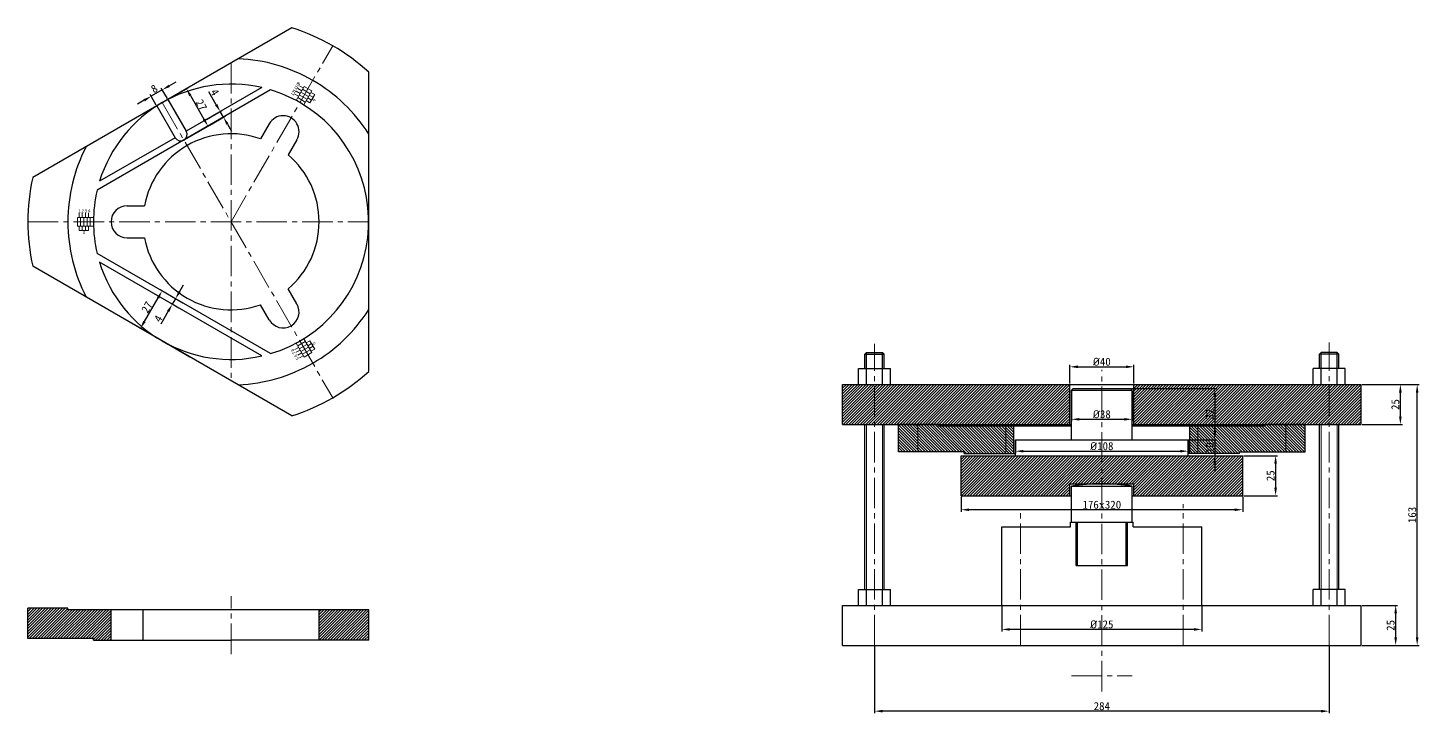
# Model space of a CAD drawing. Header units: inches. Extents: x -20 to 18950, y -1047 to 2551.
# Drawn here: x 14054 to 14923, y 29 to 457 of the extents above; entities that cross this region are included whole.
import ezdxf

# ---------------------------------------------------------------- set-up
doc = ezdxf.new("R2010")
doc.units = ezdxf.units.IN
doc.header["$MEASUREMENT"] = 0
doc.header["$PDSIZE"] = -5
doc.linetypes.add('CENTER2', pattern=[28.574999, 19.049999, -3.175, 3.175, -3.175])
doc.layers.get('0').update_dxf_attribs({"lineweight": 30})
doc.layers.get('Defpoints').update_dxf_attribs({"lineweight": 18})
for name, color, linetype, lineweight in [('10', 7, 'Continuous', 18), ('cen', 1, 'CENTER2', 20), ('dim', 5, 'Continuous', 20), ('hat', 3, 'Continuous', 20), ('text', 6, 'Continuous', 20)]:
    doc.layers.add(name, color=color, linetype=linetype, lineweight=lineweight)
doc.styles.add('1', font='')
doc.styles.get("Standard").update_dxf_attribs({"font": ''})
doc.styles.get('1').set_extended_font_data('宋体')
doc.styles.get('Standard').set_extended_font_data('宋体')
doc.dimstyles.new('ISO-25', dxfattribs={"dimtxt": 5, "dimasz": 5, "dimexe": 1.25, "dimexo": 0.625, "dimtad": 1, "dimdsep": 46, "dimtxsty": 'Standard', "dimcen": 2.5, "dimdle": 10, "dimadec": 0, "dimazin": 0, "dimtfac": 1, "dimtmove": 0, "dimatfit": 3, "dimfxl": 1, "dimtolj": 1, "dimarcsym": 0})
pattern_1 = [(45, (0, -23.0678), (-0.88388348, 0.88388348), [])]

# ---------------------------------------------------------------- blocks, each defined once
blk = doc.blocks.new('*D59')
at = {"layer": 'Defpoints', "color": 0, "transparency": 16777216}
for p in [(14886.98, 233.97), (14922.01, 233.97), (14886.98, 70.97)]:
    blk.add_point(p, dxfattribs=at)
at = {"layer": 'dim', "color": 0, "linetype": 'Continuous', "lineweight": -2, "transparency": 16777216}
for p, q in [((14887.61, 233.97), (14923.26, 233.97)), ((14922.01, 75.97), (14922.01, 228.97)), ((14887.61, 70.97), (14923.26, 70.97))]:
    blk.add_line(p, q, dxfattribs=at)
at = {"layer": 'dim', "color": 0, "transparency": 16777216}
for points in [[(14921.18, 228.97), (14922.84, 228.97), (14922.01, 233.97)], [(14921.18, 75.97), (14922.84, 75.97), (14922.01, 70.97)]]:
    blk.add_solid(points, dxfattribs=at)
at = {"layer": 'dim', "color": 0, "transparency": 16777216, "insert": (14918.89, 152.47), "char_height": 5, "attachment_point": 5, "rotation": 90}
blk.add_mtext('\\A1;163', dxfattribs=at)
blk = doc.blocks.new('*D60')
at = {"layer": 'Defpoints', "color": 0, "transparency": 16777216}
for p in [(14886.98, 233.97), (14911.5, 233.97), (14886.98, 208.97)]:
    blk.add_point(p, dxfattribs=at)
at = {"layer": 'dim', "color": 0, "linetype": 'Continuous', "lineweight": -2, "transparency": 16777216}
for p, q in [((14887.61, 233.97), (14912.75, 233.97)), ((14911.5, 213.97), (14911.5, 228.97)), ((14887.61, 208.97), (14912.75, 208.97))]:
    blk.add_line(p, q, dxfattribs=at)
at = {"layer": 'dim', "color": 0, "transparency": 16777216}
for points in [[(14910.67, 228.97), (14912.33, 228.97), (14911.5, 233.97)], [(14910.67, 213.97), (14912.33, 213.97), (14911.5, 208.97)]]:
    blk.add_solid(points, dxfattribs=at)
at = {"layer": 'dim', "color": 0, "transparency": 16777216, "insert": (14908.38, 221.47), "char_height": 5, "attachment_point": 5, "rotation": 90}
blk.add_mtext('\\A1;25', dxfattribs=at)
blk = doc.blocks.new('*D61')
at = {"layer": 'Defpoints', "color": 0, "transparency": 16777216}
for p in [(14886.98, 95.97), (14886.98, 70.97), (14908.57, 70.97)]:
    blk.add_point(p, dxfattribs=at)
at = {"layer": 'dim', "color": 0, "linetype": 'Continuous', "lineweight": -2, "transparency": 16777216}
for p, q in [((14887.61, 95.97), (14909.82, 95.97)), ((14908.57, 90.97), (14908.57, 75.97)), ((14887.61, 70.97), (14909.82, 70.97))]:
    blk.add_line(p, q, dxfattribs=at)
at = {"layer": 'dim', "color": 0, "transparency": 16777216}
for points in [[(14907.74, 90.97), (14909.4, 90.97), (14908.57, 95.97)], [(14907.74, 75.97), (14909.4, 75.97), (14908.57, 70.97)]]:
    blk.add_solid(points, dxfattribs=at)
at = {"layer": 'dim', "color": 0, "transparency": 16777216, "insert": (14905.44, 83.47), "char_height": 5, "attachment_point": 5, "rotation": 90}
blk.add_mtext('\\A1;25', dxfattribs=at)
blk = doc.blocks.new('*D62')
at = {"layer": 'Defpoints', "color": 0, "transparency": 16777216}
for p in [(14582.98, 70.97), (14866.98, 70.97), (14582.98, 29.86)]:
    blk.add_point(p, dxfattribs=at)
at = {"layer": 'dim', "color": 0, "linetype": 'Continuous', "lineweight": -2, "transparency": 16777216}
for p, q in [((14582.98, 70.34), (14582.98, 28.61)), ((14866.98, 70.34), (14866.98, 28.61)), ((14861.98, 29.86), (14587.98, 29.86))]:
    blk.add_line(p, q, dxfattribs=at)
at = {"layer": 'dim', "color": 0, "transparency": 16777216}
for points in [[(14587.98, 30.69), (14587.98, 29.03), (14582.98, 29.86)], [(14861.98, 30.69), (14861.98, 29.03), (14866.98, 29.86)]]:
    blk.add_solid(points, dxfattribs=at)
at = {"layer": 'dim', "color": 0, "transparency": 16777216, "insert": (14724.98, 32.99), "char_height": 5, "attachment_point": 5}
blk.add_mtext('\\A1;284', dxfattribs=at)
blk = doc.blocks.new('*D63')
at = {"layer": 'Defpoints', "color": 0, "transparency": 16777216}
for p in [(14636.98, 164.47), (14812.98, 164.47), (14636.98, 155.72)]:
    blk.add_point(p, dxfattribs=at)
at = {"layer": 'dim', "color": 0, "linetype": 'Continuous', "lineweight": -2, "transparency": 16777216}
for p, q in [((14636.98, 163.84), (14636.98, 154.47)), ((14812.98, 163.84), (14812.98, 154.47)), ((14807.98, 155.72), (14641.98, 155.72))]:
    blk.add_line(p, q, dxfattribs=at)
at = {"layer": 'dim', "color": 0, "transparency": 16777216}
for points in [[(14641.98, 156.55), (14641.98, 154.89), (14636.98, 155.72)], [(14807.98, 156.55), (14807.98, 154.89), (14812.98, 155.72)]]:
    blk.add_solid(points, dxfattribs=at)
at = {"layer": 'dim', "color": 0, "transparency": 16777216, "insert": (14724.98, 158.85), "char_height": 5, "attachment_point": 5}
blk.add_mtext('\\A1;176{\\fTimes New Roman|b0|i0|c0|p18;x}320', dxfattribs=at)
blk = doc.blocks.new('*D64')
at = {"layer": 'Defpoints', "color": 0, "transparency": 16777216}
for p in [(14812.98, 189.47), (14812.98, 164.47), (14833.55, 164.47)]:
    blk.add_point(p, dxfattribs=at)
at = {"layer": 'dim', "color": 0, "linetype": 'Continuous', "lineweight": -2, "transparency": 16777216}
for p, q in [((14813.61, 189.47), (14834.8, 189.47)), ((14833.55, 184.47), (14833.55, 169.47)), ((14813.61, 164.47), (14834.8, 164.47))]:
    blk.add_line(p, q, dxfattribs=at)
at = {"layer": 'dim', "color": 0, "transparency": 16777216}
for points in [[(14832.72, 184.47), (14834.38, 184.47), (14833.55, 189.47)], [(14832.72, 169.47), (14834.38, 169.47), (14833.55, 164.47)]]:
    blk.add_solid(points, dxfattribs=at)
at = {"layer": 'dim', "color": 0, "transparency": 16777216, "insert": (14830.43, 176.97), "char_height": 5, "attachment_point": 5, "rotation": 90}
blk.add_mtext('\\A1;25', dxfattribs=at)
blk = doc.blocks.new('*D65')
at = {"layer": 'Defpoints', "color": 0, "transparency": 16777216}
for p in [(14705.98, 230.47), (14743.98, 230.47), (14743.98, 212.24)]:
    blk.add_point(p, dxfattribs=at)
at = {"layer": 'dim', "color": 0, "linetype": 'Continuous', "lineweight": -2, "transparency": 16777216}
for p, q in [((14705.98, 229.84), (14705.98, 210.99)), ((14743.98, 229.84), (14743.98, 210.99)), ((14710.98, 212.24), (14738.98, 212.24))]:
    blk.add_line(p, q, dxfattribs=at)
at = {"layer": 'dim', "color": 0, "transparency": 16777216}
for points in [[(14710.98, 213.07), (14710.98, 211.41), (14705.98, 212.24)], [(14738.98, 213.07), (14738.98, 211.41), (14743.98, 212.24)]]:
    blk.add_solid(points, dxfattribs=at)
at = {"layer": 'dim', "color": 0, "transparency": 16777216, "insert": (14724.98, 215.36), "char_height": 5, "attachment_point": 5}
blk.add_mtext('\\A1;{\\fISOCPEUR|b0|i0|c0|p34;%%C}38', dxfattribs=at)
blk = doc.blocks.new('*D66')
at = {"layer": 'Defpoints', "color": 0, "transparency": 16777216}
for p in [(14744.98, 245.04), (14704.98, 233.97), (14744.98, 233.97)]:
    blk.add_point(p, dxfattribs=at)
at = {"layer": 'dim', "color": 0, "linetype": 'Continuous', "lineweight": -2, "transparency": 16777216}
for p, q in [((14704.98, 234.59), (14704.98, 246.29)), ((14709.98, 245.04), (14739.98, 245.04)), ((14744.98, 234.59), (14744.98, 246.29))]:
    blk.add_line(p, q, dxfattribs=at)
at = {"layer": 'dim', "color": 0, "transparency": 16777216}
for points in [[(14709.98, 245.87), (14709.98, 244.21), (14704.98, 245.04)], [(14739.98, 245.87), (14739.98, 244.21), (14744.98, 245.04)]]:
    blk.add_solid(points, dxfattribs=at)
at = {"layer": 'dim', "color": 0, "transparency": 16777216, "insert": (14724.98, 248.16), "char_height": 5, "attachment_point": 5}
blk.add_mtext('\\A1;{\\fISOCPEUR|b0|i0|c0|p34;%%C}40', dxfattribs=at)
blk = doc.blocks.new('*D67')
at = {"layer": 'Defpoints', "color": 0, "transparency": 16777216}
for p in [(14670.98, 199.47), (14778.98, 199.47), (14778.98, 192.31)]:
    blk.add_point(p, dxfattribs=at)
at = {"layer": 'dim', "color": 0, "linetype": 'Continuous', "lineweight": -2, "transparency": 16777216}
for p, q in [((14670.98, 198.84), (14670.98, 191.06)), ((14675.98, 192.31), (14773.98, 192.31)), ((14778.98, 198.84), (14778.98, 191.06))]:
    blk.add_line(p, q, dxfattribs=at)
at = {"layer": 'dim', "color": 0, "transparency": 16777216}
for points in [[(14675.98, 193.14), (14675.98, 191.48), (14670.98, 192.31)], [(14773.98, 193.14), (14773.98, 191.48), (14778.98, 192.31)]]:
    blk.add_solid(points, dxfattribs=at)
at = {"layer": 'dim', "color": 0, "transparency": 16777216, "insert": (14724.98, 195.44), "char_height": 5, "attachment_point": 5}
blk.add_mtext('\\A1;{\\fISOCPEUR|b0|i0|c0|p34;%%C}108', dxfattribs=at)
blk = doc.blocks.new('*D68')
at = {"layer": 'Defpoints', "color": 0, "transparency": 16777216}
for p in [(14778.98, 199.47), (14778.98, 189.47), (14795.52, 189.47)]:
    blk.add_point(p, dxfattribs=at)
at = {"layer": 'dim', "color": 0, "linetype": 'Continuous', "lineweight": -2, "transparency": 16777216}
for p, q in [((14795.52, 204.47), (14795.52, 209.47)), ((14779.61, 199.47), (14796.77, 199.47)), ((14795.52, 199.47), (14795.52, 189.47)), ((14779.61, 189.47), (14796.77, 189.47)), ((14795.52, 184.47), (14795.52, 179.47))]:
    blk.add_line(p, q, dxfattribs=at)
at = {"layer": 'dim', "color": 0, "transparency": 16777216}
for points in [[(14794.69, 204.47), (14796.36, 204.47), (14795.52, 199.47)], [(14794.69, 184.47), (14796.36, 184.47), (14795.52, 189.47)]]:
    blk.add_solid(points, dxfattribs=at)
at = {"layer": 'dim', "color": 0, "transparency": 16777216, "insert": (14792.4, 194.47), "char_height": 5, "attachment_point": 5, "rotation": 90}
blk.add_mtext('\\A1;10', dxfattribs=at)
blk = doc.blocks.new('*D69')
at = {"layer": 'Defpoints', "color": 0, "transparency": 16777216}
for p in [(14742.98, 231.47), (14743.98, 199.47), (14795.52, 199.47)]:
    blk.add_point(p, dxfattribs=at)
at = {"layer": 'dim', "color": 0, "linetype": 'Continuous', "lineweight": -2, "transparency": 16777216}
for p, q in [((14743.61, 231.47), (14796.77, 231.47)), ((14795.52, 226.47), (14795.52, 204.47)), ((14744.61, 199.47), (14796.77, 199.47))]:
    blk.add_line(p, q, dxfattribs=at)
at = {"layer": 'dim', "color": 0, "transparency": 16777216}
for points in [[(14794.69, 226.47), (14796.36, 226.47), (14795.52, 231.47)], [(14794.69, 204.47), (14796.36, 204.47), (14795.52, 199.47)]]:
    blk.add_solid(points, dxfattribs=at)
at = {"layer": 'dim', "color": 0, "transparency": 16777216, "insert": (14792.4, 215.47), "char_height": 5, "attachment_point": 5, "rotation": 90}
blk.add_mtext('\\A1;32', dxfattribs=at)
blk = doc.blocks.new('*D70')
at = {"layer": 'Defpoints', "color": 0, "transparency": 16777216}
for p in [(14662.48, 95.97), (14787.48, 95.97), (14662.48, 80.95)]:
    blk.add_point(p, dxfattribs=at)
at = {"layer": 'dim', "color": 0, "linetype": 'Continuous', "lineweight": -2, "transparency": 16777216}
for p, q in [((14662.48, 95.34), (14662.48, 79.7)), ((14787.48, 95.34), (14787.48, 79.7)), ((14782.48, 80.95), (14667.48, 80.95))]:
    blk.add_line(p, q, dxfattribs=at)
at = {"layer": 'dim', "color": 0, "transparency": 16777216}
for points in [[(14667.48, 81.78), (14667.48, 80.12), (14662.48, 80.95)], [(14782.48, 81.78), (14782.48, 80.12), (14787.48, 80.95)]]:
    blk.add_solid(points, dxfattribs=at)
at = {"layer": 'dim', "color": 0, "transparency": 16777216, "insert": (14724.98, 84.08), "char_height": 5, "attachment_point": 5}
blk.add_mtext('\\A1;{\\fISOCPEUR|b0|i0|c0|p34;%%C}125', dxfattribs=at)
blk = doc.blocks.new('*D71')
at = {"layer": 'Defpoints', "color": 0, "transparency": 16777216}
for p in [(14137.89, 410.12), (14166.44, 395.42), (14151.39, 386.73)]:
    blk.add_point(p, dxfattribs=at)
at = {"layer": 'dim', "color": 0, "linetype": 'Continuous', "lineweight": -2, "transparency": 16777216}
for p, q in [((14138.43, 410.43), (14154.02, 419.43)), ((14155.44, 414.47), (14163.94, 399.75)), ((14151.93, 387.05), (14167.52, 396.04))]:
    blk.add_line(p, q, dxfattribs=at)
at = {"layer": 'dim', "color": 0, "transparency": 16777216}
for points in [[(14156.16, 414.89), (14154.72, 414.06), (14152.94, 418.8)], [(14164.66, 400.17), (14163.22, 399.33), (14166.44, 395.42)]]:
    blk.add_solid(points, dxfattribs=at)
at = {"layer": 'dim', "color": 0, "transparency": 16777216, "insert": (14162.39, 408.67), "char_height": 5, "attachment_point": 5, "rotation": 300}
blk.add_mtext('\\A1;27', dxfattribs=at)
blk = doc.blocks.new('*D72')
at = {"layer": 'Defpoints', "color": 0, "transparency": 16777216}
for p in [(14176.11, 401.01), (14165.01, 399.22), (14167.01, 395.75)]:
    blk.add_point(p, dxfattribs=at)
at = {"layer": 'dim', "color": 0, "linetype": 'Continuous', "lineweight": -2, "transparency": 16777216}
for p, q in [((14171.61, 408.8), (14166.95, 416.87)), ((14165.56, 399.53), (14175.2, 405.1)), ((14167.56, 396.07), (14177.2, 401.63)), ((14176.11, 401.01), (14174.11, 404.47)), ((14178.61, 396.68), (14181.11, 392.35))]:
    blk.add_line(p, q, dxfattribs=at)
at = {"layer": 'dim', "color": 0, "transparency": 16777216}
for points in [[(14172.33, 409.22), (14170.89, 408.38), (14174.11, 404.47)], [(14179.33, 397.09), (14177.89, 396.26), (14176.11, 401.01)]]:
    blk.add_solid(points, dxfattribs=at)
at = {"layer": 'dim', "color": 0, "transparency": 16777216, "insert": (14170.74, 416.56), "char_height": 5, "attachment_point": 5, "rotation": 300}
blk.add_mtext('\\A1;4', dxfattribs=at)
blk = doc.blocks.new('*D73')
at = {"layer": 'Defpoints', "color": 0, "transparency": 16777216}
for p in [(14137.76, 292.42), (14151.39, 284.54), (14137.89, 261.16)]:
    blk.add_point(p, dxfattribs=at)
at = {"layer": 'dim', "color": 0, "linetype": 'Continuous', "lineweight": -2, "transparency": 16777216}
for p, q in [((14126.76, 273.36), (14135.26, 288.09)), ((14150.85, 284.86), (14136.68, 293.04)), ((14137.35, 261.47), (14123.18, 269.66))]:
    blk.add_line(p, q, dxfattribs=at)
at = {"layer": 'dim', "color": 0, "transparency": 16777216}
for points in [[(14134.54, 288.5), (14135.98, 287.67), (14137.76, 292.42)], [(14126.04, 273.78), (14127.48, 272.95), (14124.26, 269.03)]]:
    blk.add_solid(points, dxfattribs=at)
at = {"layer": 'dim', "color": 0, "transparency": 16777216, "insert": (14128.3, 282.29), "char_height": 5, "attachment_point": 5, "rotation": 60}
blk.add_mtext('\\A1;27', dxfattribs=at)
blk = doc.blocks.new('*D74')
at = {"layer": 'Defpoints', "color": 0, "transparency": 16777216}
for p in [(14144.15, 284.11), (14148.85, 281.39), (14150.85, 284.86)]:
    blk.add_point(p, dxfattribs=at)
at = {"layer": 'dim', "color": 0, "linetype": 'Continuous', "lineweight": -2, "transparency": 16777216}
for p, q in [((14148.65, 291.9), (14151.15, 296.23)), ((14146.15, 287.57), (14144.15, 284.11)), ((14150.31, 285.17), (14145.07, 288.2)), ((14141.65, 279.78), (14136.99, 271.7)), ((14148.31, 281.7), (14143.07, 284.73))]:
    blk.add_line(p, q, dxfattribs=at)
at = {"layer": 'dim', "color": 0, "transparency": 16777216}
for points in [[(14147.93, 292.32), (14149.37, 291.48), (14146.15, 287.57)], [(14140.93, 280.19), (14142.37, 279.36), (14144.15, 284.11)]]:
    blk.add_solid(points, dxfattribs=at)
at = {"layer": 'dim', "color": 0, "transparency": 16777216, "insert": (14135.36, 275.14), "char_height": 5, "attachment_point": 5, "rotation": 60}
blk.add_mtext('\\A1;4', dxfattribs=at)
blk = doc.blocks.new('*D75')
at = {"layer": 'Defpoints', "color": 0, "transparency": 16777216}
for p in [(14130.98, 414.09), (14141.4, 412.04), (14134.48, 408.04)]:
    blk.add_point(p, dxfattribs=at)
at = {"layer": 'dim', "color": 0, "linetype": 'Continuous', "lineweight": -2, "transparency": 16777216}
for p, q in [((14137.91, 418.09), (14130.98, 414.09)), ((14141.09, 412.58), (14137.29, 419.17)), ((14142.24, 420.59), (14146.57, 423.09)), ((14126.65, 411.59), (14122.32, 409.09)), ((14134.16, 408.58), (14130.36, 415.17))]:
    blk.add_line(p, q, dxfattribs=at)
at = {"layer": 'dim', "color": 0, "transparency": 16777216}
for points in [[(14141.83, 421.31), (14142.66, 419.86), (14137.91, 418.09)], [(14126.24, 412.31), (14127.07, 410.86), (14130.98, 414.09)]]:
    blk.add_solid(points, dxfattribs=at)
at = {"layer": 'dim', "color": 0, "transparency": 16777216, "insert": (14132.88, 418.79), "char_height": 5, "attachment_point": 5, "rotation": 30}
blk.add_mtext('\\A1;8', dxfattribs=at)

msp = doc.modelspace()

# ---------------------------------------------------------------- hatches: boundary and pattern name
at = {"lineweight": -2}
h = msp.add_hatch(dxfattribs=at)
h.set_pattern_fill('ANSI31', color=3, scale=10)
h.set_pattern_definition(pattern_1)
h.paths.add_polyline_path([(14744.983, 233.966), (14744.983, 208.966), (14866.983, 208.966), (14866.983, 233.966)])
h.paths.add_polyline_path([(14866.983, 208.966), (14886.983, 208.966), (14886.983, 233.966), (14866.983, 233.966)])
h.paths.add_polyline_path([(14582.983, 233.966), (14582.983, 208.966), (14704.983, 208.966), (14704.983, 233.966)])
h.paths.add_polyline_path([(14582.983, 233.966), (14562.983, 233.966), (14562.983, 208.966), (14582.983, 208.966)])
h = msp.add_hatch(dxfattribs=at)
h.set_pattern_fill('ANSI31', color=3, scale=10, angle=90)
h.set_pattern_definition([(135, (0, -23.0678), (-0.88388348, -0.88388348), [])])
h.paths.add_polyline_path([(14664.983, 207.966), (14622.983, 207.966), (14622.983, 208.966), (14609.983, 208.966), (14609.983, 191.966), (14638.983, 191.966), (14638.983, 190.966), (14664.983, 190.966)])
h.paths.add_polyline_path([(14609.983, 208.966), (14597.983, 208.966), (14597.983, 191.966), (14609.983, 191.966)])
h.paths.add_polyline_path([(14669.983, 207.966), (14664.983, 207.966), (14664.983, 190.966), (14669.983, 190.966)])
h.paths.add_polyline_path([(14784.983, 207.966), (14779.983, 207.966), (14779.983, 190.966), (14784.983, 190.966)])
h.paths.add_polyline_path([(14839.983, 208.966), (14826.983, 208.966), (14826.983, 207.966), (14784.983, 207.966), (14784.983, 190.966), (14810.983, 190.966), (14810.983, 191.966), (14839.983, 191.966)])
h.paths.add_polyline_path([(14851.983, 208.966), (14839.983, 208.966), (14839.983, 191.966), (14851.983, 191.966)])
h = msp.add_hatch(dxfattribs=at)
h.set_pattern_fill('ANSI31', color=3, scale=10)
h.set_pattern_definition(pattern_1)
h.paths.add_polyline_path([(14636.983, 189.466), (14636.983, 164.466), (14704.983, 164.466), (14704.983, 171.966), (14724.983, 171.966), (14724.983, 189.466)])
h.paths.add_polyline_path([(14724.983, 189.466), (14724.983, 171.966), (14744.983, 171.966), (14744.983, 164.466), (14812.983, 164.466), (14812.983, 189.466)])
at = {"layer": 'hat'}
h = msp.add_hatch(dxfattribs=at)
h.set_pattern_fill('ANSI31', color=256, scale=10)
h.paths.add_polyline_path([(14105.893, 93.245), (14078.893, 93.245), (14078.893, 94.245), (14053.893, 94.245), (14053.893, 75.245), (14094.893, 75.245), (14094.893, 74.245), (14105.893, 74.245)])
h.paths.add_polyline_path([(14266.893, 93.245), (14235.893, 93.245), (14235.893, 74.245), (14266.893, 74.245)])

# ---------------------------------------------------------------- linework, layer by layer
for p, q in [((14218.824, 456.842), (14056.963, 363.392)), ((14266.893, 242.188), (14266.893, 429.089)), ((14205.581, 418.019), (14097.206, 355.449)), ((14200.091, 419.469), (14152.857, 392.198)), ((14141.357, 412.117), (14152.857, 392.198)), ((14134.429, 408.117), (14145.929, 388.198)), ((14204.733, 396.93), (14199.275, 387.476)), ((14145.929, 388.198), (14098.696, 360.928)), ((14222.054, 386.93), (14216.595, 377.476)), ((14115.893, 345.639), (14126.81, 345.639)), ((14115.893, 325.639), (14126.81, 325.639)), ((14205.581, 253.258), (14097.206, 315.828)), ((14218.824, 214.435), (14056.963, 307.886)), ((14200.091, 251.809), (14098.696, 310.349)), ((14222.054, 284.347), (14216.595, 293.801)), ((14204.733, 274.347), (14199.275, 283.801)), ((14155.214, 251.16), (14120.573, 271.16)), ((14576.983, 252.966), (14577.983, 253.966)), ((14576.983, 243.966), (14576.983, 252.966)), ((14576.983, 252.966), (14588.983, 252.966)), ((14577.983, 243.966), (14577.983, 253.966)), ((14577.983, 253.966), (14587.983, 253.966)), ((14587.983, 243.966), (14587.983, 253.966)), ((14588.983, 252.966), (14587.983, 253.966)), ((14588.983, 243.966), (14588.983, 252.966)), ((14860.983, 252.966), (14861.983, 253.966)), ((14860.983, 243.966), (14860.983, 252.966)), ((14872.983, 252.966), (14860.983, 252.966)), ((14871.983, 253.966), (14861.983, 253.966)), ((14861.983, 243.966), (14861.983, 253.966)), ((14872.983, 252.966), (14871.983, 253.966)), ((14871.983, 243.966), (14871.983, 253.966)), ((14872.983, 243.966), (14872.983, 252.966)), ((14572.983, 243.966), (14592.983, 243.966)), ((14572.983, 233.966), (14572.983, 243.966)), ((14577.983, 233.966), (14577.983, 243.966)), ((14587.983, 233.966), (14587.983, 243.966)), ((14592.983, 233.966), (14592.983, 243.966)), ((14876.983, 243.966), (14856.983, 243.966)), ((14856.983, 233.966), (14856.983, 243.966)), ((14861.983, 233.966), (14861.983, 243.966)), ((14871.983, 233.966), (14871.983, 243.966)), ((14876.983, 233.966), (14876.983, 243.966)), ((14562.983, 233.966), (14886.983, 233.966)), ((14562.983, 208.966), (14562.983, 233.966)), ((14704.983, 208.966), (14704.983, 233.966)), ((14705.983, 230.466), (14706.983, 231.466)), ((14705.983, 199.466), (14705.983, 230.466)), ((14705.983, 230.466), (14743.983, 230.466)), ((14706.983, 231.466), (14742.983, 231.466)), ((14742.983, 231.466), (14743.983, 230.466)), ((14743.983, 199.466), (14743.983, 230.466)), ((14744.983, 208.966), (14744.983, 233.966)), ((14886.983, 208.966), (14886.983, 233.966)), ((14562.983, 208.966), (14705.983, 208.966)), ((14576.983, 105.966), (14576.983, 208.966)), ((14588.983, 105.966), (14588.983, 208.966)), ((14597.983, 191.966), (14597.983, 208.966)), ((14622.983, 208.966), (14597.983, 208.966)), ((14622.983, 207.966), (14622.983, 208.966)), ((14743.983, 208.966), (14886.983, 208.966)), ((14851.983, 208.966), (14826.983, 208.966)), ((14826.983, 207.966), (14826.983, 208.966)), ((14851.983, 191.966), (14851.983, 208.966)), ((14860.983, 105.966), (14860.983, 208.966)), ((14872.983, 105.966), (14872.983, 208.966)), ((14705.983, 207.966), (14622.983, 207.966)), ((14669.983, 190.966), (14669.983, 207.966)), ((14826.983, 207.966), (14743.983, 207.966)), ((14779.983, 190.966), (14779.983, 207.966)), ((14638.983, 191.966), (14597.983, 191.966)), ((14638.983, 190.966), (14638.983, 191.966)), ((14670.983, 189.466), (14670.983, 199.466)), ((14670.983, 199.466), (14778.983, 199.466)), ((14778.983, 189.466), (14778.983, 199.466)), ((14810.983, 191.966), (14851.983, 191.966)), ((14810.983, 190.966), (14810.983, 191.966)), ((14636.983, 189.466), (14812.983, 189.466)), ((14636.983, 164.466), (14636.983, 189.466)), ((14638.983, 190.966), (14670.983, 190.966)), ((14810.983, 190.966), (14778.983, 190.966)), ((14812.983, 164.466), (14812.983, 189.466)), ((14704.983, 164.466), (14704.983, 171.966)), ((14704.983, 171.966), (14744.983, 171.966)), ((14705.983, 147.966), (14705.983, 170.452)), ((14705.983, 170.452), (14743.983, 170.452)), ((14743.983, 147.966), (14743.983, 170.452)), ((14744.983, 164.466), (14744.983, 171.966)), ((14636.983, 164.466), (14705.983, 164.466)), ((14743.983, 164.466), (14812.983, 164.466)), ((14705.483, 147.966), (14744.483, 147.966)), ((14705.483, 144.966), (14705.483, 147.966)), ((14708.983, 120.966), (14708.983, 147.966)), ((14709.733, 120.966), (14709.733, 147.966)), ((14740.233, 120.966), (14740.233, 147.966)), ((14740.983, 120.966), (14740.983, 147.966)), ((14744.483, 144.966), (14744.483, 147.966)), ((14662.483, 95.966), (14662.483, 144.966)), ((14662.483, 144.966), (14705.483, 144.966)), ((14744.483, 144.966), (14787.483, 144.966)), ((14787.483, 95.966), (14787.483, 144.966)), ((14708.983, 120.966), (14740.983, 120.966)), ((14572.983, 105.966), (14592.983, 105.966)), ((14572.983, 95.966), (14572.983, 105.966)), ((14577.983, 95.966), (14577.983, 105.966)), ((14587.983, 95.966), (14587.983, 105.966)), ((14592.983, 95.966), (14592.983, 105.966)), ((14876.983, 105.966), (14856.983, 105.966)), ((14856.983, 95.966), (14856.983, 105.966)), ((14861.983, 95.966), (14861.983, 105.966)), ((14871.983, 95.966), (14871.983, 105.966)), ((14876.983, 95.966), (14876.983, 105.966)), ((14562.983, 70.966), (14562.983, 95.966)), ((14562.983, 95.966), (14886.983, 95.966)), ((14886.983, 70.966), (14886.983, 95.966)), ((14053.893, 75.245), (14053.893, 94.245)), ((14078.893, 94.245), (14053.893, 94.245)), ((14078.893, 93.245), (14078.893, 94.245)), ((14266.893, 93.245), (14078.893, 93.245)), ((14105.893, 74.245), (14105.893, 93.245)), ((14125.893, 78.245), (14125.893, 93.245)), ((14125.893, 74.245), (14125.893, 93.245)), ((14235.893, 74.245), (14235.893, 93.245)), ((14266.893, 74.245), (14266.893, 93.245)), ((14094.893, 75.245), (14053.893, 75.245)), ((14094.893, 74.245), (14094.893, 75.245)), ((14094.893, 74.245), (14180.893, 74.245)), ((14266.893, 74.245), (14180.893, 74.245)), ((14562.983, 70.966), (14886.983, 70.966))]:
    msp.add_line(p, q)
for centre, radius, start, end in [((14180.893, 335.639), 127, 47.377471, 72.622529), ((14180.893, 335.639), 102, 60, 87.472904), ((14180.893, 335.639), 86, 77.101283, 162.898717), ((14180.893, 335.639), 86, 60, 73.317965), ((14180.893, 335.639), 102, 32.527096, 60), ((14180.893, 335.639), 86, 286.682035, 60), ((14213.393, 391.93), 10, 330, 150), ((14149.393, 390.198), 4, 210, 30), ((14180.893, 335.639), 102, 152.527096, 180), ((14180.893, 335.639), 55, 70.475682, 169.524318), ((14180.893, 335.639), 55, 310.475682, 49.524318), ((14180.893, 335.639), 127, 167.377471, 192.622529), ((14180.893, 335.639), 86, 166.682035, 180), ((14115.893, 335.639), 10, 90, 270), ((14180.893, 335.639), 102, 180, 207.472904), ((14180.893, 335.639), 86, 180, 193.317965), ((14180.893, 335.639), 55, 190.475682, 289.524318), ((14180.893, 335.639), 86, 197.101283, 282.898717), ((14213.393, 279.347), 10, 210, 30), ((14180.893, 335.639), 102, 300, 327.472904), ((14180.893, 335.639), 102, 272.527096, 300), ((14180.893, 335.639), 127, 287.377471, 312.622529), ((14724.983, 51.966), 120, 80.88983, 99.11017)]:
    msp.add_arc(centre, radius, start, end)
at = {"layer": '10'}
for p, q in [((14577.983, 243.966), (14577.983, 253.966)), ((14587.983, 243.966), (14587.983, 253.966)), ((14861.983, 243.966), (14861.983, 253.966)), ((14871.983, 243.966), (14871.983, 253.966)), ((14577.983, 105.966), (14577.983, 208.966)), ((14587.983, 105.966), (14587.983, 208.966)), ((14861.983, 105.966), (14861.983, 208.966)), ((14871.983, 105.966), (14871.983, 208.966))]:
    msp.add_line(p, q, dxfattribs=at)
at = {"layer": 'cen'}
for p, q in [((14180.893, 335.639), (14244.393, 445.624)), ((14180.893, 434.943), (14180.893, 236.334)), ((14137.893, 410.117), (14244.393, 225.653)), ((14053.893, 335.639), (14266.893, 335.639)), ((14582.983, 70.966), (14582.983, 259.334)), ((14866.983, 70.966), (14866.983, 260.164)), ((14724.983, 42.22), (14724.983, 243.148)), ((14775.783, 70.966), (14775.783, 159.259)), ((14674.183, 70.966), (14674.183, 154.672)), ((14180.893, 65.505), (14180.893, 101.64)), ((14705.983, 51.966), (14743.983, 51.966))]:
    msp.add_line(p, q, dxfattribs=at)
at = {"layer": 'dim'}
for p, q in [((14226.512, 420.152), (14221.512, 411.492)), ((14222.63, 418.929), (14225.012, 417.554)), ((14223.63, 420.661), (14226.012, 419.286)), ((14230.275, 415.67), (14225.512, 418.42)), ((14231.275, 417.402), (14226.275, 408.742)), ((14231.275, 417.402), (14226.512, 420.152)), ((14220.63, 415.465), (14223.012, 414.09)), ((14226.275, 408.742), (14221.512, 411.492)), ((14221.63, 417.197), (14224.012, 415.822)), ((14227.275, 410.474), (14222.512, 413.224)), ((14228.275, 412.206), (14223.512, 414.956)), ((14229.275, 413.938), (14224.512, 416.688)), ((14230.157, 409.965), (14227.775, 411.34)), ((14231.157, 411.697), (14228.775, 413.072)), ((14232.157, 413.429), (14229.775, 414.804)), ((14233.157, 415.161), (14230.157, 409.965)), ((14233.157, 415.161), (14230.775, 416.536)), ((14085.893, 341.139), (14085.893, 338.389)), ((14087.893, 341.139), (14087.893, 338.389)), ((14089.893, 341.139), (14089.893, 338.389)), ((14091.893, 341.139), (14091.893, 338.389)), ((14084.893, 338.389), (14094.893, 338.389)), ((14084.893, 332.889), (14084.893, 338.389)), ((14084.893, 332.889), (14094.893, 332.889)), ((14085.893, 330.139), (14085.893, 332.889)), ((14086.893, 332.889), (14086.893, 338.389)), ((14087.893, 330.139), (14087.893, 332.889)), ((14088.893, 332.889), (14088.893, 338.389)), ((14089.893, 330.139), (14089.893, 332.889)), ((14090.893, 332.889), (14090.893, 338.389)), ((14091.893, 330.139), (14091.893, 332.889)), ((14092.893, 332.889), (14092.893, 338.389)), ((14094.893, 332.889), (14094.893, 338.389)), ((14085.893, 330.139), (14091.893, 330.139)), ((14226.275, 262.535), (14221.512, 259.785)), ((14231.275, 253.875), (14226.275, 262.535)), ((14230.157, 261.312), (14227.775, 259.937)), ((14233.157, 256.116), (14230.157, 261.312)), ((14220.63, 255.812), (14223.012, 257.187)), ((14226.512, 251.125), (14221.512, 259.785)), ((14221.63, 254.08), (14224.012, 255.455)), ((14227.275, 260.803), (14222.512, 258.053)), ((14222.63, 252.348), (14225.012, 253.723)), ((14228.275, 259.071), (14223.512, 256.321)), ((14229.275, 257.339), (14224.512, 254.589)), ((14230.275, 255.607), (14225.512, 252.857)), ((14231.275, 253.875), (14226.512, 251.125)), ((14231.157, 259.58), (14228.775, 258.205)), ((14232.157, 257.848), (14229.775, 256.473)), ((14233.157, 256.116), (14230.775, 254.741)), ((14223.63, 250.616), (14226.012, 251.991))]:
    msp.add_line(p, q, dxfattribs=at)
at = {"layer": 'text'}
for p, q in [((14609.983, 191.966), (14609.983, 208.966)), ((14839.983, 191.966), (14839.983, 208.966)), ((14664.983, 190.966), (14664.983, 207.966)), ((14784.983, 190.966), (14784.983, 207.966))]:
    msp.add_line(p, q, dxfattribs=at)

# ---------------------------------------------------------------- texts
at = {"layer": 'dim', "char_height": 2, "attachment_point": 1, "style": '1'}
for s, insert, rotation in [('11', (14219.201, 417.433), 60), ('10', (14220.608, 419.87), 60), ('9', (14221.922, 422.145), 60), ('12', (14217.922, 415.217), 60), ('8', (14218.783, 254.187), 120), ('7', (14219.783, 252.454), 120), ('6', (14220.783, 250.722), 120), ('0', (14232.19, 258.327), 120), ('5', (14221.783, 248.99), 120)]:
    msp.add_mtext_dynamic_manual_height_columns(s, width=1.93928, gutter_width=1, heights=[0], dxfattribs=dict(at, insert=insert, rotation=rotation))
at = {"layer": 'dim', "extrusion": (0, 0, -1), "insert": (14232.19, 412.95), "char_height": 2, "attachment_point": 1, "text_direction": (-0.5, -0.866025, 0), "style": '1'}
msp.add_mtext_dynamic_manual_height_columns('0', width=1.93928, gutter_width=1, heights=[0], dxfattribs=at)
at = {"layer": 'dim', "char_height": 2, "attachment_point": 1, "style": '1'}
for s, insert in [('1', (14085.409, 343.551)), ('2', (14087.409, 343.551)), ('3', (14089.409, 343.551)), ('4', (14091.409, 343.551)), ('0', (14088.291, 329.871))]:
    msp.add_mtext_dynamic_manual_height_columns(s, width=1.93928, gutter_width=1, heights=[0], dxfattribs=dict(at, insert=insert))

# ---------------------------------------------------------------- dimensions: what is measured, and where the dimension line sits
at = {"layer": 'dim'}
for p1, p2, distance, picture, middle in [((14141.404, 412.036), (14134.476, 408.036), -6.985, '*D75', (14132.885, 418.792)), ((14137.893, 410.117), (14151.393, 386.734), 17.371, '*D71', (14162.394, 408.674)), ((14150.852, 284.856), (14148.852, 281.392), -5.429, '*D74', (14135.363, 275.137)), ((14137.893, 261.16), (14151.393, 284.543), 15.745, '*D73', (14128.301, 282.287))]:
    dim = msp.add_aligned_dim(p1=p1, p2=p2, distance=distance, dimstyle='ISO-25', dxfattribs=at)
    dim.commit()
    dim.dimension.update_dxf_attribs({"geometry": picture, "text_midpoint": middle})
for base, p1, p2, angle, picture, middle, dimtype in [((14176.113, 401.006), (14165.015, 399.217), (14167.015, 395.753), 300, '*D72', (14168.032, 415.002), 161), ((14922.011, 233.966), (14886.983, 70.966), (14886.983, 233.966), 90, '*D59', (14922.011, 152.466), 160)]:
    dim = msp.add_linear_dim(base=base, p1=p1, p2=p2, angle=angle, dimstyle='ISO-25', dxfattribs=at)
    dim.commit()
    dim.dimension.update_dxf_attribs({"geometry": picture, "text_midpoint": middle, "dimtype": dimtype})
for base, p1, p2, text, picture, middle in [((14744.983, 245.038), (14704.983, 233.966), (14744.983, 233.966), '{\\fISOCPEUR|b0|i0|c0|p34;%%C}<>', '*D66', (14724.983, 248.163)), ((14743.983, 212.239), (14705.983, 230.466), (14743.983, 230.466), '{\\fISOCPEUR|b0|i0|c0|p34;%%C}<>', '*D65', (14724.983, 215.364)), ((14636.983, 155.721), (14812.983, 164.466), (14636.983, 164.466), '<>{\\fTimes New Roman|b0|i0|c0|p18;x}320', '*D63', (14724.983, 158.846)), ((14662.483, 80.95), (14787.483, 95.966), (14662.483, 95.966), '{\\fISOCPEUR|b0|i0|c0|p34;%%C}<>', '*D70', (14724.983, 84.075))]:
    dim = msp.add_linear_dim(base=base, p1=p1, p2=p2, text=text, dimstyle='ISO-25', dxfattribs=at)
    dim.commit()
    dim.dimension.update_dxf_attribs({"geometry": picture, "text_midpoint": middle})
for base, p1, p2, picture, middle in [((14795.522, 199.466), (14742.983, 231.466), (14743.983, 199.466), '*D69', (14792.397, 215.466)), ((14911.5, 233.966), (14886.983, 208.966), (14886.983, 233.966), '*D60', (14908.375, 221.466)), ((14795.522, 189.466), (14778.983, 199.466), (14778.983, 189.466), '*D68', (14792.397, 194.466)), ((14833.55, 164.466), (14812.983, 189.466), (14812.983, 164.466), '*D64', (14830.425, 176.966)), ((14908.57, 70.966), (14886.983, 95.966), (14886.983, 70.966), '*D61', (14905.445, 83.466))]:
    dim = msp.add_linear_dim(base=base, p1=p1, p2=p2, angle=90, dimstyle='ISO-25', dxfattribs=at)
    dim.commit()
    dim.dimension.update_dxf_attribs({"geometry": picture, "text_midpoint": middle})
dim = msp.add_linear_dim(base=(14778.983, 192.312), p1=(14670.983, 199.466), p2=(14778.983, 199.466), text='{\\fISOCPEUR|b0|i0|c0|p34;%%C}<>', dimstyle='ISO-25', dxfattribs=at)
dim.commit()
dim.dimension.update_dxf_attribs({"geometry": '*D67', "text_midpoint": (14724.983, 192.312), "dimtype": 160})
dim = msp.add_linear_dim(base=(14582.983, 29.862), p1=(14866.983, 70.966), p2=(14582.983, 70.966), dimstyle='ISO-25', dxfattribs=at)
dim.commit()
dim.dimension.update_dxf_attribs({"geometry": '*D62', "text_midpoint": (14724.983, 32.987)})

doc.saveas('drawing.dxf')
